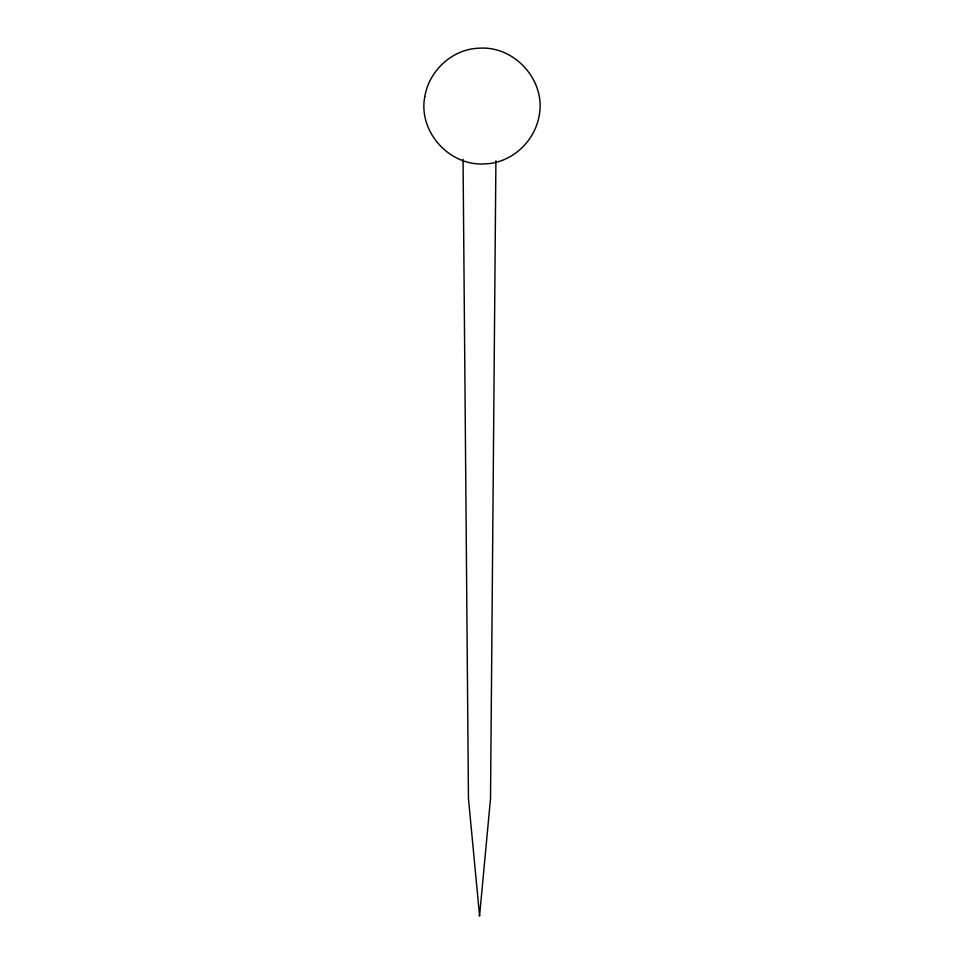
<?xml version="1.0" encoding="UTF-8"?>
<svg xmlns="http://www.w3.org/2000/svg" width="964" height="964" viewBox="0 0 964 964"><rect width="100%" height="100%" fill="white"/><g stroke="black" fill="none" stroke-linecap="round" stroke-linejoin="round"><path stroke-width="1.45" d="M495.906 160.807L490.519 798.554L479.578 915.8L468.456 798.554L463.057 159.313M479.156 915.667L479.783 915.716M424.763 96.761C418.051 131.634 449.489 166.435 484.759 163.88C511.583 163.205 534.912 141.503 539.238 115.306C545.949 80.446 514.511 45.633 479.241 48.2C452.417 48.875 429.088 70.577 424.763 96.761"/></g></svg>
